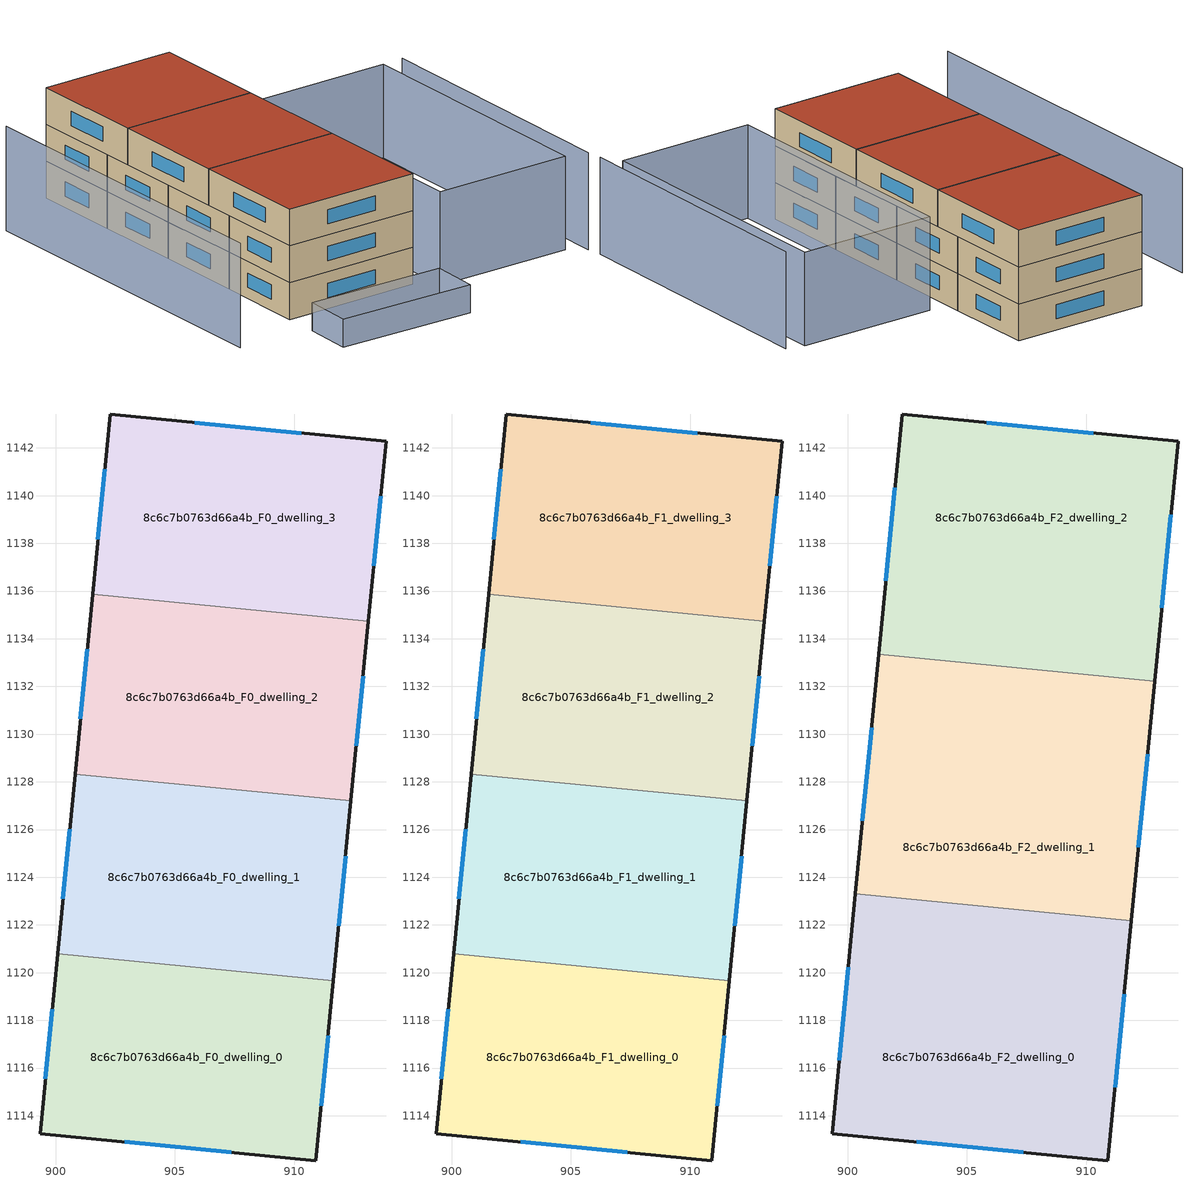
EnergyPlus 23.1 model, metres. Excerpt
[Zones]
8c6c7b0763d66a4b_F0_dwelling_0
 floor ground (EU_floor_Construction): 911.65,1119.66 910.92,1112.12 899.35,1113.25 900.08,1120.79 z0
 wall outside (EU_wall_Construction): 900.08,1120.79 899.35,1113.25 910.92,1112.12 911.65,1119.66 z0:3
 wall to 8c6c7b0763d66a4b_F0_dwelling_1 (EU_wall_Construction): 911.65,1119.66 900.08,1120.79 z0:3
 window (EU_Window_Construction): 911.14,1114.43 911.43,1117.35 / 902.89,1112.9 907.38,1112.46 / 899.86,1118.48 899.57,1115.55 z0.92:2.08
8c6c7b0763d66a4b_F0_dwelling_1
 floor ground (EU_floor_Construction): 912.39,1127.2 911.65,1119.66 900.08,1120.79 900.82,1128.33 z0
 wall outside (EU_wall_Construction): 900.82,1128.33 900.08,1120.79 / 911.65,1119.66 912.39,1127.2 z0:3
 wall to 8c6c7b0763d66a4b_F0_dwelling_2 (EU_wall_Construction): 912.39,1127.2 900.82,1128.33 z0:3
 window (EU_Window_Construction): 900.59,1126.02 900.31,1123.1 / 911.88,1121.97 912.16,1124.89 z0.92:2.08
8c6c7b0763d66a4b_F0_dwelling_2
 floor ground (EU_floor_Construction): 913.12,1134.74 912.39,1127.2 900.82,1128.33 901.55,1135.87 z0
 wall outside (EU_wall_Construction): 901.55,1135.87 900.82,1128.33 / 912.39,1127.2 913.12,1134.74 z0:3
 wall to 8c6c7b0763d66a4b_F0_dwelling_3 (EU_wall_Construction): 913.12,1134.74 901.55,1135.87 z0:3
 window (EU_Window_Construction): 901.33,1133.56 901.04,1130.64 / 912.61,1129.51 912.9,1132.43 z0.92:2.08
8c6c7b0763d66a4b_F0_dwelling_3
 floor ground (EU_floor_Construction): 913.86,1142.28 913.12,1134.74 901.55,1135.87 902.29,1143.41 z0
 wall outside (EU_wall_Construction): 913.12,1134.74 913.86,1142.28 902.29,1143.41 901.55,1135.87 z0:3
 window (EU_Window_Construction): 902.06,1141.1 901.78,1138.18 / 910.31,1142.63 905.83,1143.06 / 913.35,1137.05 913.63,1139.97 z0.92:2.08
8c6c7b0763d66a4b_F1_dwelling_0
 floor to 8c6c7b0763d66a4b_F0_dwelling_0 (EU_floor_Construction): 911.65,1119.66 910.92,1112.12 899.35,1113.25 900.08,1120.79 z3
 wall outside (EU_wall_Construction): 900.08,1120.79 899.35,1113.25 910.92,1112.12 911.65,1119.66 z3:6
 wall to 8c6c7b0763d66a4b_F1_dwelling_1 (EU_wall_Construction): 911.65,1119.66 900.08,1120.79 z3:6
 window (EU_Window_Construction): 911.14,1114.43 911.43,1117.35 / 902.89,1112.9 907.38,1112.46 / 899.86,1118.48 899.57,1115.55 z3.92:5.08
8c6c7b0763d66a4b_F1_dwelling_1
 floor to 8c6c7b0763d66a4b_F0_dwelling_1 (EU_floor_Construction): 912.39,1127.2 911.65,1119.66 900.08,1120.79 900.82,1128.33 z3
 wall outside (EU_wall_Construction): 900.82,1128.33 900.08,1120.79 / 911.65,1119.66 912.39,1127.2 z3:6
 wall to 8c6c7b0763d66a4b_F1_dwelling_2 (EU_wall_Construction): 912.39,1127.2 900.82,1128.33 z3:6
 window (EU_Window_Construction): 900.59,1126.02 900.31,1123.1 / 911.88,1121.97 912.16,1124.89 z3.92:5.08
8c6c7b0763d66a4b_F1_dwelling_2
 floor to 8c6c7b0763d66a4b_F0_dwelling_2 (EU_floor_Construction): 913.12,1134.74 912.39,1127.2 900.82,1128.33 901.55,1135.87 z3
 wall outside (EU_wall_Construction): 901.55,1135.87 900.82,1128.33 / 912.39,1127.2 913.12,1134.74 z3:6
 wall to 8c6c7b0763d66a4b_F1_dwelling_3 (EU_wall_Construction): 913.12,1134.74 901.55,1135.87 z3:6
 window (EU_Window_Construction): 901.33,1133.56 901.04,1130.64 / 912.61,1129.51 912.9,1132.43 z3.92:5.08
8c6c7b0763d66a4b_F1_dwelling_3
 floor to 8c6c7b0763d66a4b_F0_dwelling_3 (EU_floor_Construction): 913.86,1142.28 913.12,1134.74 901.55,1135.87 902.29,1143.41 z3
 wall outside (EU_wall_Construction): 913.12,1134.74 913.86,1142.28 902.29,1143.41 901.55,1135.87 z3:6
 window (EU_Window_Construction): 902.06,1141.1 901.78,1138.18 / 910.31,1142.63 905.83,1143.06 / 913.35,1137.05 913.63,1139.97 z3.92:5.08
8c6c7b0763d66a4b_F2_dwelling_0
 floor to 8c6c7b0763d66a4b_F1_dwelling_0 (EU_floor_Construction): 911.65,1119.66 910.92,1112.12 899.35,1113.25 900.08,1120.79 z6
 floor to 8c6c7b0763d66a4b_F1_dwelling_1 (EU_floor_Construction): 911.9,1122.17 911.65,1119.66 900.08,1120.79 900.33,1123.3 z6
 wall outside (EU_wall_Construction): 900.33,1123.3 899.35,1113.25 910.92,1112.12 911.9,1122.17 z6:9
 wall to 8c6c7b0763d66a4b_F2_dwelling_1 (EU_wall_Construction): 911.9,1122.17 900.33,1123.3 z6:9
 window (EU_Window_Construction): 911.22,1115.2 911.6,1119.09 / 902.89,1112.9 907.38,1112.46 / 900.03,1120.22 899.65,1116.32 z6.92:8.08
 roof outside (EU_roof_Construction): 910.92,1112.12 911.9,1122.17 900.33,1123.3 899.35,1113.25 z9
8c6c7b0763d66a4b_F2_dwelling_1
 floor to 8c6c7b0763d66a4b_F1_dwelling_1 (EU_floor_Construction): 912.39,1127.2 911.9,1122.17 900.33,1123.3 900.82,1128.33 z6
 floor to 8c6c7b0763d66a4b_F1_dwelling_2 (EU_floor_Construction): 912.88,1132.23 912.39,1127.2 900.82,1128.33 901.31,1133.35 z6
 wall outside (EU_wall_Construction): 901.31,1133.36 900.33,1123.3 / 911.9,1122.17 912.88,1132.23 z6:9
 wall to 8c6c7b0763d66a4b_F2_dwelling_2 (EU_wall_Construction): 912.88,1132.23 901.31,1133.36 z6:9
 window (EU_Window_Construction): 901.01,1130.28 900.63,1126.38 / 912.2,1125.25 912.58,1129.15 z6.92:8.08
 roof outside (EU_roof_Construction): 911.9,1122.17 912.88,1132.23 901.31,1133.36 900.33,1123.3 z9
8c6c7b0763d66a4b_F2_dwelling_2
 floor to 8c6c7b0763d66a4b_F1_dwelling_2 (EU_floor_Construction): 913.12,1134.74 912.88,1132.23 901.31,1133.35 901.55,1135.87 z6
 floor to 8c6c7b0763d66a4b_F1_dwelling_3 (EU_floor_Construction): 913.86,1142.28 913.12,1134.74 901.55,1135.87 902.29,1143.41 z6
 wall outside (EU_wall_Construction): 912.88,1132.23 913.86,1142.28 902.29,1143.41 901.31,1133.36 z6:9
 window (EU_Window_Construction): 901.99,1140.33 901.61,1136.43 / 910.31,1142.63 905.83,1143.06 / 913.18,1135.31 913.56,1139.2 z6.92:8.08
 roof outside (EU_roof_Construction): 912.88,1132.23 913.86,1142.28 902.29,1143.41 901.31,1133.36 z9
shading: 899.06,1110.48 910.73,1109.02 / 910.73,1109.02 910.23,1105.04 / 910.23,1105.04 898.56,1106.5 / 898.56,1106.5 899.06,1110.48 z0:2.3; 895.64,1140.71 892.81,1111.68 z0:8.5; 925.27,1108.21 927.75,1131.48 z0:7.9; 912.27,1110.57 914.62,1133.26 / 914.62,1133.26 926.33,1132.05 / 926.33,1132.05 923.98,1109.35 / 923.98,1109.35 912.27,1110.57 z0:7.6
[Building]
EU S2 Campaign: North Axis=0; Terrain=City; Solar Distribution=FullExterior
[Site:Location]
Cape.Town.Intl.AP: Latitude=-33.965; Longitude=18.602; Time Zone=2; Elevation=46
[SizingPeriod:WeatherFileDays]
AnnualSizingPeriod: Begin Month=1; Begin Day of Month=1; End Month=12; End Day of Month=31; Day of Week for Start Day=Monday; Use Weather File Daylight Saving Period=No; Use Weather File Rain and Snow Indicators=No
[MATERIAL]
EU_InternalMass_Material: Roughness=MediumRough; Thickness=0.1; Conductivity=1; Density=1800; Specific Heat=900; Thermal Absorptance=0.9; Solar Absorptance=0.7; Visible Absorptance=0.7
[MATERIAL:NOMASS] Roughness=MediumRough; Thermal Absorptance=0.9; Solar Absorptance=0.7; Visible Absorptance=0.7
Name | Thermal Resistance
EU_wall_NoMass | 0.443251
EU_roof_NoMass | 0.403317
EU_floor_NoMass | 0.599929
[WINDOWMATERIAL:SIMPLEGLAZINGSYSTEM]
EU_Window_SimpleGlazing: UFactor=4.90254; Solar Heat Gain Coefficient=0.85; Visible Transmittance=0.85
[CONSTRUCTION]
EU_wall_Construction: EU_wall_NoMass
EU_roof_Construction: EU_roof_NoMass
EU_floor_Construction: EU_floor_NoMass
EU_Window_Construction: EU_Window_SimpleGlazing
EU_InternalMass_Construction: EU_InternalMass_Material
[ZONE] Type=1; Multiplier=1; Ceiling Height=autocalculate; Floor Area=autocalculate; Part of Total Floor Area=Yes
Name | Volume
8c6c7b0763d66a4b_F0_dwelling_0; 8c6c7b0763d66a4b_F1_dwelling_0; 8c6c7b0763d66a4b_F0_dwelling_3; 8c6c7b0763d66a4b_F1_dwelling_3 | 264.269
8c6c7b0763d66a4b_F2_dwelling_0; 8c6c7b0763d66a4b_F2_dwelling_1; 8c6c7b0763d66a4b_F2_dwelling_2 | 352.349
8c6c7b0763d66a4b_F0_dwelling_1; 8c6c7b0763d66a4b_F1_dwelling_1 | 264.272
8c6c7b0763d66a4b_F0_dwelling_2; 8c6c7b0763d66a4b_F1_dwelling_2 | 264.234
[INTERNALMASS] Construction=EU_InternalMass_Construction
Name | Zone or ZoneList | Surface Area
8c6c7b0763d66a4b_F0_dwelling_0_EU_InternalMass | 8c6c7b0763d66a4b_F0_dwelling_0 | 88.0895
8c6c7b0763d66a4b_F0_dwelling_1_EU_InternalMass | 8c6c7b0763d66a4b_F0_dwelling_1 | 88.0907
8c6c7b0763d66a4b_F0_dwelling_2_EU_InternalMass | 8c6c7b0763d66a4b_F0_dwelling_2 | 88.078
8c6c7b0763d66a4b_F0_dwelling_3_EU_InternalMass | 8c6c7b0763d66a4b_F0_dwelling_3 | 88.0895
8c6c7b0763d66a4b_F1_dwelling_0_EU_InternalMass | 8c6c7b0763d66a4b_F1_dwelling_0 | 88.0895
8c6c7b0763d66a4b_F1_dwelling_1_EU_InternalMass | 8c6c7b0763d66a4b_F1_dwelling_1 | 88.0907
8c6c7b0763d66a4b_F1_dwelling_2_EU_InternalMass | 8c6c7b0763d66a4b_F1_dwelling_2 | 88.078
8c6c7b0763d66a4b_F1_dwelling_3_EU_InternalMass | 8c6c7b0763d66a4b_F1_dwelling_3 | 88.0895
8c6c7b0763d66a4b_F2_dwelling_0_EU_InternalMass | 8c6c7b0763d66a4b_F2_dwelling_0 | 117.45
8c6c7b0763d66a4b_F2_dwelling_1_EU_InternalMass | 8c6c7b0763d66a4b_F2_dwelling_1 | 117.45
8c6c7b0763d66a4b_F2_dwelling_2_EU_InternalMass | 8c6c7b0763d66a4b_F2_dwelling_2 | 117.45
[OTHEREQUIPMENT] Fuel Type=Electricity; Design Level Calculation Method=Watts/Area; Power per Zone Floor Area=1; Fraction Latent=0; Fraction Radiant=0; Fraction Lost=0; Carbon Dioxide Generation Rate=0; EndUse Subcategory=EU_Step8_InternalGains
Name | Zone or ZoneList or Space or SpaceList | Schedule
EU_Step8_InternalGain_8c6c7b0763d66a4b_F0_dwelling_0_f000 | 8c6c7b0763d66a4b_F0_dwelling_0 | EU_Step8_GainSchedule_8c6c7b0763d66a4b_F0_dwelling_0_f000
EU_Step8_InternalGain_8c6c7b0763d66a4b_F0_dwelling_1_f000 | 8c6c7b0763d66a4b_F0_dwelling_1 | EU_Step8_GainSchedule_8c6c7b0763d66a4b_F0_dwelling_1_f000
EU_Step8_InternalGain_8c6c7b0763d66a4b_F0_dwelling_2_f000 | 8c6c7b0763d66a4b_F0_dwelling_2 | EU_Step8_GainSchedule_8c6c7b0763d66a4b_F0_dwelling_2_f000
EU_Step8_InternalGain_8c6c7b0763d66a4b_F0_dwelling_3_f000 | 8c6c7b0763d66a4b_F0_dwelling_3 | EU_Step8_GainSchedule_8c6c7b0763d66a4b_F0_dwelling_3_f000
EU_Step8_InternalGain_8c6c7b0763d66a4b_F1_dwelling_0_f000 | 8c6c7b0763d66a4b_F1_dwelling_0 | EU_Step8_GainSchedule_8c6c7b0763d66a4b_F1_dwelling_0_f000
EU_Step8_InternalGain_8c6c7b0763d66a4b_F1_dwelling_1_f000 | 8c6c7b0763d66a4b_F1_dwelling_1 | EU_Step8_GainSchedule_8c6c7b0763d66a4b_F1_dwelling_1_f000
EU_Step8_InternalGain_8c6c7b0763d66a4b_F1_dwelling_2_f000 | 8c6c7b0763d66a4b_F1_dwelling_2 | EU_Step8_GainSchedule_8c6c7b0763d66a4b_F1_dwelling_2_f000
EU_Step8_InternalGain_8c6c7b0763d66a4b_F1_dwelling_3_f000 | 8c6c7b0763d66a4b_F1_dwelling_3 | EU_Step8_GainSchedule_8c6c7b0763d66a4b_F1_dwelling_3_f000
EU_Step8_InternalGain_8c6c7b0763d66a4b_F2_dwelling_0_f000 | 8c6c7b0763d66a4b_F2_dwelling_0 | EU_Step8_GainSchedule_8c6c7b0763d66a4b_F2_dwelling_0_f000
EU_Step8_InternalGain_8c6c7b0763d66a4b_F2_dwelling_1_f000 | 8c6c7b0763d66a4b_F2_dwelling_1 | EU_Step8_GainSchedule_8c6c7b0763d66a4b_F2_dwelling_1_f000
EU_Step8_InternalGain_8c6c7b0763d66a4b_F2_dwelling_2_f000 | 8c6c7b0763d66a4b_F2_dwelling_2 | EU_Step8_GainSchedule_8c6c7b0763d66a4b_F2_dwelling_2_f000
[ZONEVENTILATION:DESIGNFLOWRATE] Schedule=EU_AlwaysOn; Design Flow Rate Calculation Method=AirChanges/Hour; Air Changes per Hour=0.713097; Ventilation Type=Natural; Fan Pressure Rise=0; Fan Total Efficiency=1; Constant Term Coefficient=1; Temperature Term Coefficient=0; Velocity Term Coefficient=0; Velocity Squared Term Coefficient=0; Minimum Indoor Temperature=-100; Maximum Indoor Temperature=100; Delta Temperature=-100; Minimum Outdoor Temperature=-100; Maximum Outdoor Temperature=100; Maximum Wind Speed=40
Name | Zone or ZoneList or Space or SpaceList
EU_ConstantAir_8c6c7b0763d66a4b_F0_dwelling_0 | 8c6c7b0763d66a4b_F0_dwelling_0
EU_ConstantAir_8c6c7b0763d66a4b_F0_dwelling_1 | 8c6c7b0763d66a4b_F0_dwelling_1
EU_ConstantAir_8c6c7b0763d66a4b_F0_dwelling_2 | 8c6c7b0763d66a4b_F0_dwelling_2
EU_ConstantAir_8c6c7b0763d66a4b_F0_dwelling_3 | 8c6c7b0763d66a4b_F0_dwelling_3
EU_ConstantAir_8c6c7b0763d66a4b_F1_dwelling_0 | 8c6c7b0763d66a4b_F1_dwelling_0
EU_ConstantAir_8c6c7b0763d66a4b_F1_dwelling_1 | 8c6c7b0763d66a4b_F1_dwelling_1
EU_ConstantAir_8c6c7b0763d66a4b_F1_dwelling_2 | 8c6c7b0763d66a4b_F1_dwelling_2
EU_ConstantAir_8c6c7b0763d66a4b_F1_dwelling_3 | 8c6c7b0763d66a4b_F1_dwelling_3
EU_ConstantAir_8c6c7b0763d66a4b_F2_dwelling_0 | 8c6c7b0763d66a4b_F2_dwelling_0
EU_ConstantAir_8c6c7b0763d66a4b_F2_dwelling_1 | 8c6c7b0763d66a4b_F2_dwelling_1
EU_ConstantAir_8c6c7b0763d66a4b_F2_dwelling_2 | 8c6c7b0763d66a4b_F2_dwelling_2
[HVACTEMPLATE:THERMOSTAT] Constant Heating Setpoint=20; Constant Cooling Setpoint=50
EU_HeatOnly_8c6c7b0763d66a4b_F0_dwelling_0; EU_HeatOnly_8c6c7b0763d66a4b_F0_dwelling_1; EU_HeatOnly_8c6c7b0763d66a4b_F0_dwelling_2; EU_HeatOnly_8c6c7b0763d66a4b_F0_dwelling_3; EU_HeatOnly_8c6c7b0763d66a4b_F1_dwelling_0; EU_HeatOnly_8c6c7b0763d66a4b_F1_dwelling_1; EU_HeatOnly_8c6c7b0763d66a4b_F1_dwelling_2; EU_HeatOnly_8c6c7b0763d66a4b_F1_dwelling_3; EU_HeatOnly_8c6c7b0763d66a4b_F2_dwelling_0; EU_HeatOnly_8c6c7b0763d66a4b_F2_dwelling_1; EU_HeatOnly_8c6c7b0763d66a4b_F2_dwelling_2
[HVACTEMPLATE:ZONE:IDEALLOADSAIRSYSTEM] System Availability Schedule=EU_AlwaysOn; Maximum Heating Supply Air Temperature=50; Minimum Cooling Supply Air Temperature=13; Maximum Heating Supply Air Humidity Ratio=0.0156; Minimum Cooling Supply Air Humidity Ratio=0.0077; Heating Limit=NoLimit; Cooling Limit=NoLimit; Heating Availability Schedule=EU_AlwaysOn; Cooling Availability Schedule=EU_CoolingOff; Dehumidification Control Type=ConstantSensibleHeatRatio; Cooling Sensible Heat Ratio=0.7; Dehumidification Setpoint=60; Humidification Control Type=None; Humidification Setpoint=30; Outdoor Air Method=None; Outdoor Air Flow Rate per Person=0.00944; Outdoor Air Flow Rate per Zone Floor Area=0; Outdoor Air Flow Rate per Zone=0; Demand Controlled Ventilation Type=None; Outdoor Air Economizer Type=NoEconomizer; Heat Recovery Type=None; Sensible Heat Recovery Effectiveness=0.7; Latent Heat Recovery Effectiveness=0.65
Name | Template Thermostat
8c6c7b0763d66a4b_F0_dwelling_0 | EU_HeatOnly_8c6c7b0763d66a4b_F0_dwelling_0
8c6c7b0763d66a4b_F0_dwelling_1 | EU_HeatOnly_8c6c7b0763d66a4b_F0_dwelling_1
8c6c7b0763d66a4b_F0_dwelling_2 | EU_HeatOnly_8c6c7b0763d66a4b_F0_dwelling_2
8c6c7b0763d66a4b_F0_dwelling_3 | EU_HeatOnly_8c6c7b0763d66a4b_F0_dwelling_3
8c6c7b0763d66a4b_F1_dwelling_0 | EU_HeatOnly_8c6c7b0763d66a4b_F1_dwelling_0
8c6c7b0763d66a4b_F1_dwelling_1 | EU_HeatOnly_8c6c7b0763d66a4b_F1_dwelling_1
8c6c7b0763d66a4b_F1_dwelling_2 | EU_HeatOnly_8c6c7b0763d66a4b_F1_dwelling_2
8c6c7b0763d66a4b_F1_dwelling_3 | EU_HeatOnly_8c6c7b0763d66a4b_F1_dwelling_3
8c6c7b0763d66a4b_F2_dwelling_0 | EU_HeatOnly_8c6c7b0763d66a4b_F2_dwelling_0
8c6c7b0763d66a4b_F2_dwelling_1 | EU_HeatOnly_8c6c7b0763d66a4b_F2_dwelling_1
8c6c7b0763d66a4b_F2_dwelling_2 | EU_HeatOnly_8c6c7b0763d66a4b_F2_dwelling_2
[SIZING:ZONE] Zone Cooling Design Supply Air Temperature Input Method=SupplyAirTemperature; Zone Cooling Design Supply Air Temperature=13; Zone Heating Design Supply Air Temperature Input Method=SupplyAirTemperature; Zone Heating Design Supply Air Temperature=50; Zone Cooling Design Supply Air Humidity Ratio=0.008; Zone Heating Design Supply Air Humidity Ratio=0.008; Cooling Design Air Flow Method=DesignDay; Cooling Design Air Flow Rate=0; Cooling Minimum Air Flow per Zone Floor Area=0.000762; Cooling Minimum Air Flow=0; Cooling Minimum Air Flow Fraction=0.2; Heating Design Air Flow Method=DesignDay; Heating Design Air Flow Rate=0; Heating Maximum Air Flow per Zone Floor Area=0.002032; Heating Maximum Air Flow=0.141576; Heating Maximum Air Flow Fraction=0.3; Account for Dedicated Outdoor Air System=No; Dedicated Outdoor Air System Control Strategy=NeutralSupplyAir; Dedicated Outdoor Air Low Setpoint Temperature for Design=autosize; Dedicated Outdoor Air High Setpoint Temperature for Design=autosize; Zone Load Sizing Method=Sensible Load Only No Latent Load; Zone Latent Cooling Design Supply Air Humidity Ratio Input Method=HumidityRatioDifference; Zone Cooling Design Supply Air Humidity Ratio Difference=0.005; Zone Latent Heating Design Supply Air Humidity Ratio Input Method=HumidityRatioDifference; Zone Humidification Design Supply Air Humidity Ratio Difference=0.005
8c6c7b0763d66a4b_F0_dwelling_0; 8c6c7b0763d66a4b_F0_dwelling_1; 8c6c7b0763d66a4b_F0_dwelling_2; 8c6c7b0763d66a4b_F0_dwelling_3; 8c6c7b0763d66a4b_F1_dwelling_0; 8c6c7b0763d66a4b_F1_dwelling_1; 8c6c7b0763d66a4b_F1_dwelling_2; 8c6c7b0763d66a4b_F1_dwelling_3; 8c6c7b0763d66a4b_F2_dwelling_0; 8c6c7b0763d66a4b_F2_dwelling_1; 8c6c7b0763d66a4b_F2_dwelling_2
[SCHEDULE:CONSTANT]
Name | Hourly Value
EU_AlwaysOn | 1
EU_CoolingOff | 0
[SCHEDULE:FILE] Column Number=1; Rows to Skip at Top=0; Number of Hours of Data=8760; Column Separator=Comma; Interpolate to Timestep=No; Minutes per Item=60; Adjust Schedule for Daylight Savings=Yes
Name | File
EU_Step8_GainSchedule_8c6c7b0763d66a4b_F0_dwelling_0_f000 | ../../schedules/8c6c7b0763d66a4b/8c6c7b0763d66a4b_F0_dwelling_0_f000_gain.csv
EU_Step8_GainSchedule_8c6c7b0763d66a4b_F0_dwelling_1_f000 | ../../schedules/8c6c7b0763d66a4b/8c6c7b0763d66a4b_F0_dwelling_1_f000_gain.csv
EU_Step8_GainSchedule_8c6c7b0763d66a4b_F0_dwelling_2_f000 | ../../schedules/8c6c7b0763d66a4b/8c6c7b0763d66a4b_F0_dwelling_2_f000_gain.csv
EU_Step8_GainSchedule_8c6c7b0763d66a4b_F0_dwelling_3_f000 | ../../schedules/8c6c7b0763d66a4b/8c6c7b0763d66a4b_F0_dwelling_3_f000_gain.csv
EU_Step8_GainSchedule_8c6c7b0763d66a4b_F1_dwelling_0_f000 | ../../schedules/8c6c7b0763d66a4b/8c6c7b0763d66a4b_F1_dwelling_0_f000_gain.csv
EU_Step8_GainSchedule_8c6c7b0763d66a4b_F1_dwelling_1_f000 | ../../schedules/8c6c7b0763d66a4b/8c6c7b0763d66a4b_F1_dwelling_1_f000_gain.csv
EU_Step8_GainSchedule_8c6c7b0763d66a4b_F1_dwelling_2_f000 | ../../schedules/8c6c7b0763d66a4b/8c6c7b0763d66a4b_F1_dwelling_2_f000_gain.csv
EU_Step8_GainSchedule_8c6c7b0763d66a4b_F1_dwelling_3_f000 | ../../schedules/8c6c7b0763d66a4b/8c6c7b0763d66a4b_F1_dwelling_3_f000_gain.csv
EU_Step8_GainSchedule_8c6c7b0763d66a4b_F2_dwelling_0_f000 | ../../schedules/8c6c7b0763d66a4b/8c6c7b0763d66a4b_F2_dwelling_0_f000_gain.csv
EU_Step8_GainSchedule_8c6c7b0763d66a4b_F2_dwelling_1_f000 | ../../schedules/8c6c7b0763d66a4b/8c6c7b0763d66a4b_F2_dwelling_1_f000_gain.csv
EU_Step8_GainSchedule_8c6c7b0763d66a4b_F2_dwelling_2_f000 | ../../schedules/8c6c7b0763d66a4b/8c6c7b0763d66a4b_F2_dwelling_2_f000_gain.csv
